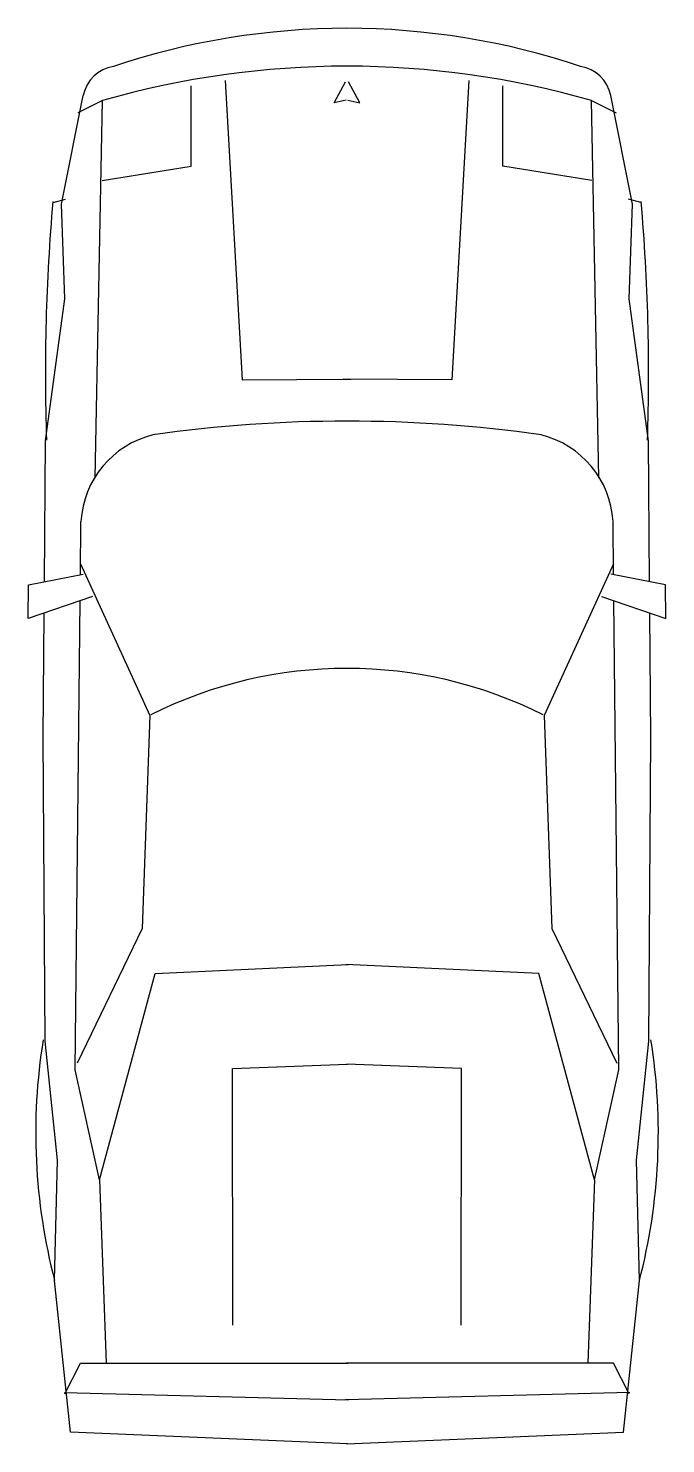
# Model space of a CAD drawing. Extents: x 148.12 to 150.05, y -3.41 to 0.87.
import ezdxf

# ---------------------------------------------------------------- set-up
doc = ezdxf.new("R2010")
doc.units = 0
doc.layers.get('0').update_dxf_attribs({"linetype": 'CONTINUOUS'})

msp = doc.modelspace()

# ---------------------------------------------------------------- linework, layer by layer
at = {"color": 0}
for p, q in [((148.6117, 0.451), (148.612, 0.6941)), ((148.715, 0.7101), (148.766, -0.1951)), ((149.0449, 0.6423), (149.0787, 0.7055)), ((149.1219, 0.6423), (149.0881, 0.7055)), ((149.4518, 0.7101), (149.4008, -0.1951)), ((149.5551, 0.451), (149.5548, 0.6941)), ((148.2197, 0.3356), (148.2856, 0.6647)), ((148.3438, 0.6492), (148.2691, 0.612)), ((148.3221, -0.4918), (148.3438, 0.6492)), ((149.0811, 0.6508), (149.0449, 0.6423)), ((149.0857, 0.6508), (149.1219, 0.6423)), ((149.8447, -0.4918), (149.823, 0.6492)), ((149.823, 0.6492), (149.8978, 0.612)), ((149.9471, 0.3356), (149.8813, 0.6647)), ((148.3429, 0.4077), (148.6117, 0.451)), ((149.8239, 0.4077), (149.5551, 0.451)), ((148.1951, 0.3406), (148.2318, 0.3516)), ((149.9717, 0.3406), (149.935, 0.3516)), ((148.2304, 0.0497), (148.2197, 0.3356)), ((149.9364, 0.0497), (149.9471, 0.3356)), ((148.172, -0.3796), (148.2304, 0.0497)), ((149.9948, -0.3796), (149.9364, 0.0497)), ((148.766, -0.1951), (149.095, -0.1931)), ((149.4008, -0.1951), (149.0718, -0.1931)), ((148.1686, -0.8051), (148.172, -0.3796)), ((149.9982, -0.8051), (149.9948, -0.3796)), ((148.277, -0.7843), (148.2787, -0.623)), ((149.8898, -0.7843), (149.8881, -0.623)), ((148.2773, -0.7516), (148.4868, -1.2103)), ((149.8895, -0.7516), (149.68, -1.2103)), ((148.1197, -0.8145), (148.2855, -0.7826)), ((150.0471, -0.8145), (149.8813, -0.7826)), ((148.1196, -0.9165), (148.1197, -0.8145)), ((148.3135, -0.8505), (148.1196, -0.9165)), ((149.8533, -0.8505), (150.0472, -0.9165)), ((150.0472, -0.9165), (150.0471, -0.8145)), ((148.2608, -2.2809), (148.2761, -0.8632)), ((149.906, -2.2809), (149.8907, -0.8632)), ((148.1648, -1.2767), (148.1678, -0.9001)), ((150.002, -1.2767), (149.999, -0.9001)), ((148.4868, -1.2103), (148.4643, -1.8537)), ((149.68, -1.2103), (149.7025, -1.8537)), ((148.171, -2.1949), (148.1648, -1.2767)), ((149.9958, -2.1949), (150.002, -1.2767)), ((148.4643, -1.8537), (148.2674, -2.2613)), ((149.7025, -1.8537), (149.8994, -2.2613)), ((148.5033, -1.9904), (149.087, -1.9631)), ((149.6635, -1.9904), (149.0798, -1.9631)), ((148.3352, -2.614), (148.5033, -1.9904)), ((149.8316, -2.614), (149.6635, -1.9904)), ((148.2082, -2.5541), (148.171, -2.1949)), ((149.9586, -2.5541), (149.9958, -2.1949)), ((148.737, -2.277), (149.0846, -2.2645)), ((149.4298, -2.277), (149.0822, -2.2645)), ((148.3352, -2.614), (148.2608, -2.2809)), ((148.7384, -3.0531), (148.737, -2.277)), ((149.4284, -3.0531), (149.4298, -2.277)), ((149.8316, -2.614), (149.906, -2.2809)), ((148.1992, -2.9187), (148.2082, -2.5541)), ((149.9677, -2.9187), (149.9586, -2.5541)), ((148.3352, -2.614), (148.3546, -3.1685)), ((149.8316, -2.614), (149.8122, -3.1685)), ((148.2472, -3.3768), (148.1992, -2.9187)), ((149.9196, -3.3768), (149.9677, -2.9187)), ((148.2303, -3.2608), (148.2772, -3.1684)), ((148.2772, -3.1684), (149.0873, -3.1686)), ((149.8896, -3.1684), (149.0795, -3.1686)), ((149.9365, -3.2608), (149.8896, -3.1684)), ((148.2278, -3.2573), (149.0882, -3.2791)), ((149.939, -3.2573), (149.0786, -3.2791)), ((149.085, -3.4117), (148.2472, -3.3768)), ((149.0818, -3.4117), (149.9196, -3.3768))]:
    msp.add_line(p, q, dxfattribs=at)
for centre, radius, start, end in [((149.0834, -1.3562), 2.2239, 71.4744, 108.5256), ((148.3944, 0.6429), 0.111, 99.1082, 168.6925), ((149.0834, -1.9281), 2.6813, 73.9881, 106.0119), ((149.7724, 0.6429), 0.111, 11.3075, 80.8918), ((154.2497, -0.1771), 6.0784, 175.08051, 181.8902), ((143.9171, -0.1771), 6.0784, 358.1098, 4.91949), ((149.0834, -4.489), 4.169, 81.9077, 98.0923), ((148.5658, -0.6406), 0.2876, 103.928, 176.4903), ((149.601, -0.6406), 0.2876, 3.5097, 76.072), ((149.0834, -2.3909), 1.3234, 63.3754, 116.6246), ((149.9073, -2.4724), 1.7654, 170.8054, 194.642), ((148.2596, -2.4724), 1.7654, 345.358, 9.1946)]:
    msp.add_arc(centre, radius, start, end, dxfattribs=at)

doc.saveas('drawing.dxf')
